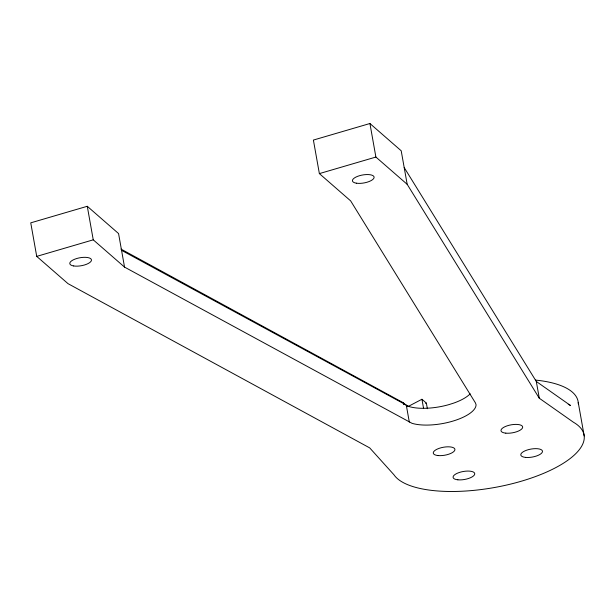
<?xml version="1.0" encoding="UTF-8"?>
<svg xmlns="http://www.w3.org/2000/svg" width="615" height="615" viewBox="0 0 615 615"><rect width="100%" height="100%" fill="white"/><g stroke="black" fill="none" stroke-linecap="round" stroke-linejoin="round"><path stroke-width="0.92" d="M407.791 406.676L421.936 399.258L426.372 403.117L427.363 408.714M425.618 403.478L426.372 403.117M87.276 206.286L30.75 222.845L36.723 256.386L68.011 283.653L369.707 447.897L393.954 474.78A97.716 35.97 -10.1 0 0 521.243 481.238A97.716 35.97 -10.1 0 0 573.418 422.228L539.293 398.228L407.184 184.323L375.896 157.056L369.923 123.515L313.396 140.066L319.37 173.607L350.65 200.882L475.449 402.933L476.056 404.693A36.639 13.492 -10.1 0 1 452.21 421.306A36.639 13.492 -10.1 0 1 411.965 423.297L124.538 267.102L93.249 239.827L87.276 206.286L118.564 233.562L124.538 267.102M36.723 256.386L93.249 239.827M319.37 173.607L375.896 157.056M121.547 250.328L408.975 406.523A36.639 13.492 -10.1 0 0 449.219 404.532L453.739 403.086A36.639 13.492 -10.1 0 0 470.168 393.831M120.986 249.075L403.302 402.763L407.153 406.115M404.193 167.557L536.303 381.461L570.436 405.454A97.716 35.97 -10.1 0 0 568.245 404.286M369.923 123.515L401.203 150.783L407.184 184.323M578.231 402.402L584.204 435.95M536.303 381.461L539.293 398.228M421.936 399.258L423.597 408.575M406.33 405.362L409.321 422.128M403.302 402.763L403.632 404.632M535.457 380.085A97.716 35.97 -10.1 0 1 578.3 403.924M457.883 479.815A10.993 4.044 -10.1 0 0 474.734 474.088A10.993 4.044 -10.1 0 0 459.113 472.543A10.993 4.044 -10.1 0 0 457.883 479.815M505.807 433.152A10.993 4.044 -10.1 0 0 522.658 427.425A10.993 4.044 -10.1 0 0 507.037 425.872A10.993 4.044 -10.1 0 0 505.807 433.152M438.072 455.561A10.993 4.044 -10.1 0 0 454.916 449.842A10.993 4.044 -10.1 0 0 439.302 448.289A10.993 4.044 -10.1 0 0 438.072 455.561M525.625 457.406A10.993 4.044 -10.1 0 0 542.468 451.679A10.993 4.044 -10.1 0 0 526.847 450.126A10.993 4.044 -10.1 0 0 525.625 457.406M73.7 265.957A10.993 4.044 -10.1 0 0 91.32 260.798A10.993 4.044 -10.1 0 0 76.875 258.469A10.993 4.044 -10.1 0 0 73.7 265.957M356.339 183.185A10.993 4.044 -10.1 0 0 373.966 178.019A10.993 4.044 -10.1 0 0 359.521 175.698A10.993 4.044 -10.1 0 0 356.339 183.185"/></g></svg>
